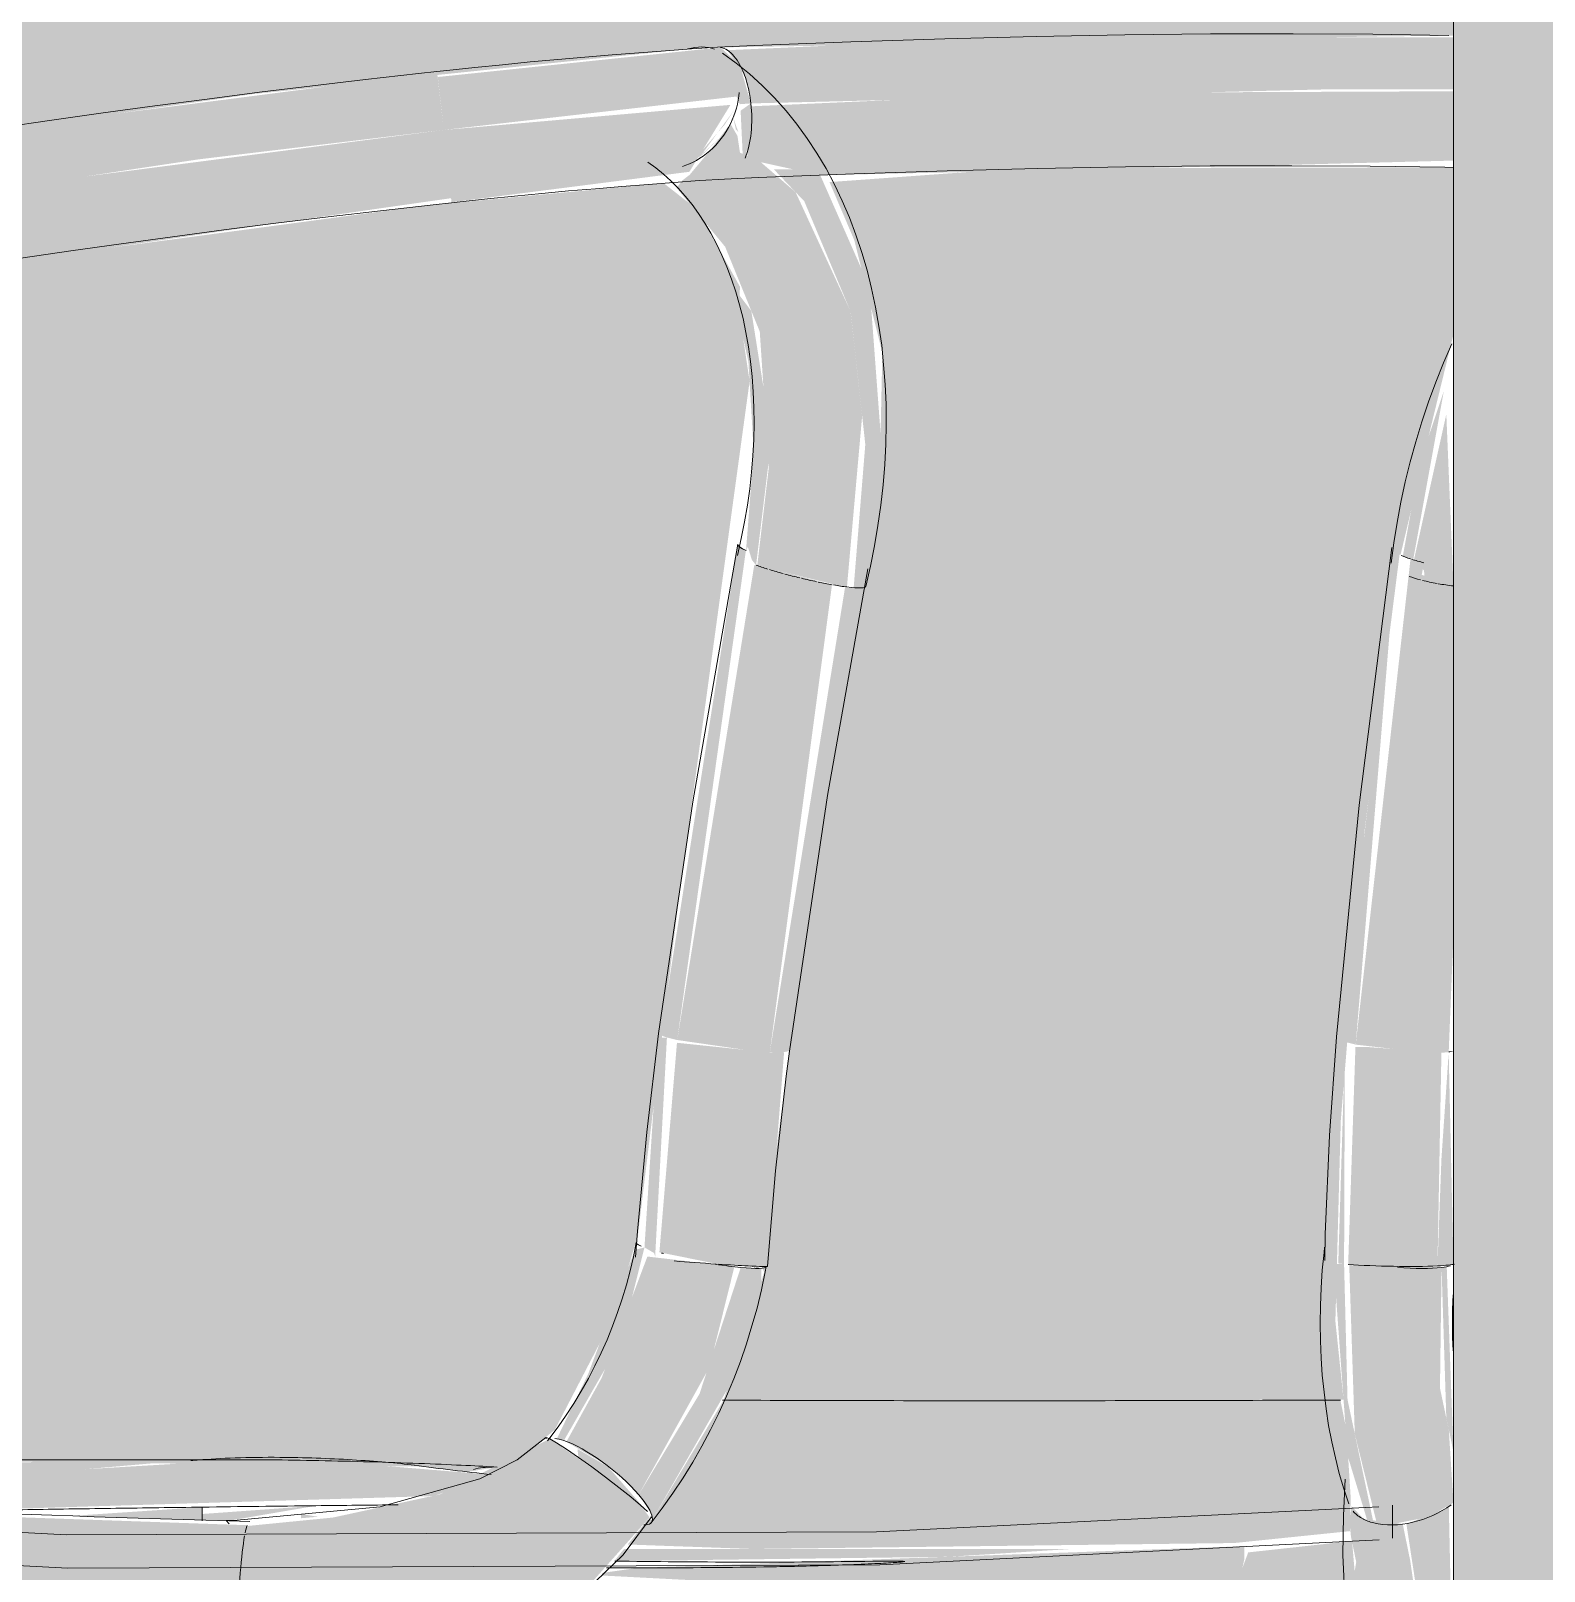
# Model space of a CAD drawing. Header units: inches. Extents: x 20478 to 36715, y -248 to 750.
# Drawn here: x 28056.19 to 28067.65, y 16.71 to 28.37 of the extents above; entities that cross this region are included whole.
import ezdxf

# ---------------------------------------------------------------- set-up
doc = ezdxf.new("R2010")
doc.units = ezdxf.units.IN
doc.header["$MEASUREMENT"] = 0
for name, color, linetype, lineweight in [('A-DOOR', 31, 'Continuous', 13), ('A-GLAZ-CWMG', 51, 'Continuous', 9), ('I-FURN', 30, 'Continuous', 9)]:
    doc.layers.add(name, color=color, linetype=linetype, lineweight=lineweight)

# ---------------------------------------------------------------- blocks, each defined once
blk = doc.blocks.new('HermanMiller_Collection_Air-Chair_SideChair_Arms - Arms-V20-Elevation - South')
at = {"layer": 'I-FURN'}
blk.add_hatch(color=256, dxfattribs=at).paths.add_polyline_path([(26123.403, 19.002), (26123.343, 19.006), (26123.397, 19.002)], flags=0)
blk = doc.blocks.new('opening - opening-915839-Elevation - South')
at = {"layer": 'A-DOOR'}
h = blk.add_hatch(color=256, dxfattribs=at)
h.paths.add_polyline_path([(25989.89, 2), (26016.078, 2), (26016.078, 45.518), (25989.89, 45.518), (25989.89, 20.121)], flags=0)
h.paths.add_polyline_path([(26219.7, 2), (26219.853, 2), (26219.891, 15.675), (26219.207, 15.585), (26219.183, 3.855), (26219.592, 2.386)], flags=0)
h.paths.add_polyline_path([(26091.239, 2), (26093.176, 2), (26093.176, 8.948), (26092.37, 6.058)], flags=0)
h.paths.add_polyline_path([(26220.895, 2), (26230.225, 2), (26225.676, 15.675), (26225.516, 15.658), (26223.495, 15.759), (26220.801, 15.848), (26220.845, 15.776), (26220.895, 15.636), (26220.919, 15.629), (26220.852, 2)], flags=0)
h.paths.add_polyline_path([(26216.255, 2), (26212.415, 15.775), (26209.107, 15.893), (26209.11, 15.7), (26209.153, 15.619), (26208.376, 2), (26212.752, 2)], flags=0)
h.paths.add_polyline_path([(26100.744, 16.071), (26100.766, 16.127), (26100.74, 16.1)], flags=0)
h.paths.add_polyline_path([(26097.419, 2), (26101.541, 2), (26100.778, 15.848), (26100.667, 16.092), (26099.814, 15.997), (26097.419, 15.885), (26097.419, 6.058)], flags=0)
h.paths.add_polyline_path([(26104.153, 2), (26107.484, 2), (26107.484, 15.885), (26104.236, 16.092), (26104.172, 16.084), (26104.131, 15.978), (26104.129, 15.848), (26104.153, 15.619), (26103.362, 2), (26104.143, 2)], flags=0)
h.paths.add_polyline_path([(26206.692, 2), (26207.362, 2), (26208.222, 15.893), (26208.181, 15.974), (26207.412, 15.953), (26207.408, 15.775), (26207.441, 15.619), (26206.65, 2)], flags=0)
h.paths.add_polyline_path([(26204.953, 2), (26205.772, 15.676), (26205.971, 16.429), (26206.282, 16.906), (26206.338, 17.034), (26206.433, 17.184), (26206.491, 17.236), (26206.734, 17.47), (26207.34, 17.496), (26207.371, 17.552), (26207.609, 17.552), (26211.92, 17.552), (26210.911, 20.996), (26209.759, 24.236), (26209.756, 25.019), (26209.834, 25.428), (26210.078, 26.039), (26210.738, 26.648), (26211.492, 26.933), (26215.049, 27.611), (26218.549, 28.062), (26221.525, 28.276), (26225.13, 28.343), (26230.76, 28.224), (26231.081, 28.117), (26231.301, 28.001), (26231.558, 27.56), (26231.52, 27.37), (26231.279, 27.076), (26230.986, 26.817), (26230.736, 26.708), (26229.975, 26.355), (26229.795, 26.09), (26229.426, 25.296), (26229.252, 24.712), (26229.095, 23.793), (26228.751, 20.672), (26228.672, 18.094), (26228.799, 17.52), (26228.799, 17.456), (26228.799, 17.287), (26228.842, 17.332), (26228.996, 16.992), (26229.185, 16.853), (26229.37, 16.512), (26229.327, 16.07), (26229.159, 15.793), (26233.203, 3.467), (26233.203, 45.518), (26199.015, 45.518), (26199.015, 30), (26225.753, 30), (26225.753, 28.75), (26207.505, 28.75), (26207.505, 28.5), (26202.419, 28.5), (26202.419, 2), (26204.918, 2)], flags=0)
h.paths.add_polyline_path([(26191.435, 16.071), (26191.458, 16.126), (26191.432, 16.1)], flags=0)
h.paths.add_polyline_path([(26192.233, 2), (26191.469, 15.848), (26191.358, 16.092), (26190.646, 15.969), (26190.74, 15.433), (26191.567, 2), (26192.164, 2)], flags=0)
h.paths.add_polyline_path([(26167.251, 26.785), (26167.199, 26.876), (26167.216, 26.821)], flags=0)
h.paths.add_polyline_path([(26193.267, 2), (26195.767, 2), (26195.767, 28.5), (26190.681, 28.5), (26190.681, 28.75), (26172.432, 28.75), (26172.432, 30), (26197.015, 30), (26197.015, 45.518), (26162.828, 45.518), (26162.828, 2), (26164.502, 2), (26169.001, 15.836), (26168.825, 16.124), (26168.816, 16.512), (26169.11, 16.941), (26169.295, 17.162), (26169.352, 17.162), (26169.417, 17.318), (26169.414, 17.377), (26169.387, 17.52), (26169.456, 17.746), (26169.533, 18.263), (26169.548, 18.507), (26169.434, 20.672), (26169.022, 24.299), (26168.743, 25.344), (26168.472, 25.94), (26168.157, 26.418), (26168.044, 26.493), (26167.126, 26.863), (26166.942, 27.034), (26166.666, 27.37), (26166.629, 27.627), (26166.76, 27.741), (26166.698, 27.79), (26167.12, 28.121), (26167.607, 28.253), (26170.571, 28.342), (26173.817, 28.341), (26177.69, 28.234), (26181.052, 27.895), (26183.449, 27.56), (26186.073, 27.086), (26187.042, 26.833), (26187.635, 26.533), (26187.705, 26.432), (26187.966, 26.204), (26188.255, 25.749), (26188.439, 24.96), (26188.439, 24.589), (26188.362, 24.016), (26187.928, 22.733), (26186.946, 19.993), (26186.265, 17.551), (26190.846, 17.495), (26190.896, 17.489), (26191.576, 17.364), (26191.84, 17.062), (26191.911, 16.899), (26192.117, 16.615), (26192.355, 16.145), (26192.357, 15.974), (26192.452, 15.433), (26193.233, 2)], flags=0)
h.paths.add_polyline_path([(26182.457, 2), (26189.824, 2), (26189.061, 15.848), (26189.026, 15.928), (26185.77, 15.775), (26181.931, 2)], flags=0)
h.paths.add_polyline_path([(26180.895, 2), (26184.717, 15.714), (26184.549, 15.718), (26184.031, 15.675), (26180.732, 3.841), (26180.772, 2), (26180.888, 2)], flags=0)
h.paths.add_polyline_path([(26177.334, 2), (26177.291, 15.636), (26177.345, 15.675), (26177.402, 15.701), (26177.332, 15.896), (26172.428, 15.615), (26167.96, 2), (26177.291, 2)], flags=0)
h.paths.add_polyline_path([(26166.91, 2), (26171.345, 15.688), (26170.716, 15.615), (26166.277, 2), (26166.82, 2)], flags=0)
h.paths.add_polyline_path([(26156.538, 2), (26160.828, 2), (26160.828, 45.518), (26127.64, 45.518), (26127.64, 30), (26135.061, 30), (26135.061, 28.75), (26127.64, 28.75), (26127.675, 27.738), (26130.619, 28.094), (26132.937, 28.266), (26136.64, 28.346), (26140.045, 28.236), (26140.39, 28.117), (26140.609, 28.001), (26140.866, 27.56), (26140.828, 27.37), (26140.587, 27.076), (26140.295, 26.817), (26140.045, 26.708), (26139.289, 26.362), (26139.104, 26.09), (26138.734, 25.296), (26138.56, 24.712), (26138.403, 23.793), (26138.06, 20.672), (26137.981, 18.094), (26138.107, 17.52), (26138.107, 17.456), (26138.107, 17.287), (26138.15, 17.332), (26138.304, 16.992), (26138.493, 16.853), (26138.678, 16.512), (26138.636, 16.07), (26138.467, 15.793), (26142.992, 2), (26143.648, 2)], flags=0)
h.paths.add_polyline_path([(26139.259, 2), (26141.943, 2), (26137.459, 15.663), (26137.099, 15.668), (26135.893, 15.723), (26130.304, 15.973), (26130.113, 15.867), (26130.153, 15.776), (26130.203, 15.636), (26130.228, 15.643), (26130.18, 6.058), (26130.203, 2), (26136.016, 2)], flags=0)
h.paths.add_polyline_path([(26129.015, 2), (26129.162, 2), (26129.2, 15.675), (26128.744, 15.587), (26127.64, 15.606), (26127.64, 6.908), (26129.008, 2)], flags=0)
h.paths.add_polyline_path([(26123.64, 2), (26123.64, 14.172), (26123.085, 15.675), (26122.925, 15.658), (26121.166, 15.745), (26118.402, 15.848), (26118.419, 15.7), (26118.461, 15.619), (26117.67, 2), (26123.64, 2)], flags=0)
h.paths.add_polyline_path([(26232.634, 2), (26228.15, 15.663), (26227.814, 15.666), (26227.491, 15.658), (26231.972, 2), (26232.628, 2)], flags=0)
h.paths.add_polyline_path([(26235.203, 2), (26261.39, 2), (26261.39, 45.518), (26235.203, 45.518), (26235.203, 10.745)], flags=0)
h.paths.add_polyline_path([(26113.34, 2), (26113.664, 2), (26111.727, 8.948), (26111.727, 2)], flags=0)
h.paths.add_polyline_path([(26114.707, 2), (26114.853, 2), (26114.892, 15.675), (26114.436, 15.587), (26111.727, 15.655), (26111.727, 12.667), (26114.7, 2)], flags=0)
h.paths.add_polyline_path([(26116.67, 2), (26117.465, 15.938), (26116.002, 15.975), (26115.805, 15.867), (26115.845, 15.776), (26115.895, 15.636), (26115.919, 15.629), (26115.895, 2), (26116.635, 2)], flags=0)
h.paths.add_polyline_path([(26090.453, 2.896), (26093.176, 12.667), (26093.176, 15.686), (26090.453, 15.585), (26090.453, 6.058)], flags=0)
h.paths.add_polyline_path([(26102.451, 3.546), (26103.181, 15.676), (26103.379, 16.429), (26103.691, 16.906), (26103.746, 17.034), (26103.842, 17.184), (26103.9, 17.236), (26104.143, 17.47), (26104.749, 17.496), (26104.78, 17.552), (26105.018, 17.552), (26107.484, 17.55), (26107.431, 23.363), (26107.185, 24.179), (26107.168, 24.236), (26107.164, 25.019), (26107.242, 25.428), (26107.484, 26.129), (26107.475, 28.5), (26104.78, 28.5), (26104.78, 28.75), (26104.688, 28.75), (26104.688, 28.5), (26100.215, 28.5), (26100.215, 28.75), (26100.123, 28.75), (26100.123, 28.5), (26097.419, 28.5), (26097.442, 26.013), (26097.66, 25.428), (26097.738, 25.019), (26097.747, 24.589), (26097.679, 24.043), (26097.419, 23.219), (26097.419, 17.55), (26100.156, 17.495), (26100.884, 17.364), (26101.148, 17.062), (26101.219, 16.899), (26101.425, 16.615), (26101.663, 16.145), (26101.665, 15.974), (26101.761, 15.433), (26102.412, 4.221)], flags=0)
h.paths.add_polyline_path([(26179.02, 3.915), (26179.721, 6.431), (26179.666, 15.596), (26178.962, 15.585), (26179.009, 6.058)], flags=0)
h.paths.add_polyline_path([(26217.454, 3.915), (26217.435, 6.409), (26214.85, 15.675), (26214.177, 15.675), (26217.444, 3.951)], flags=0)
h.paths.add_polyline_path([(26217.484, 9.951), (26217.479, 15.597), (26215.908, 15.606), (26217.444, 10.093)], flags=0)
h.paths.add_polyline_path([(26180.702, 9.951), (26182.272, 15.63), (26180.674, 15.597), (26180.698, 10.592)], flags=0)
h.paths.add_polyline_path([(26219.479, 15.597), (26219.469, 15.677), (26219.479, 15.597)], flags=0)
h.paths.add_polyline_path([(26114.479, 15.597), (26114.469, 15.677), (26114.479, 15.597)], flags=0)
h.paths.add_polyline_path([(26128.788, 15.597), (26128.778, 15.677), (26128.787, 15.597)], flags=0)
h.paths.add_polyline_path([(26104.041, 15.978), (26104.163, 16.104), (26104.101, 16.071), (26104.044, 15.982)], flags=0)
h.paths.add_polyline_path([(26101.433, 16.011), (26101.472, 16.029), (26101.427, 16.028)], flags=0)
h.paths.add_polyline_path([(26192.125, 16.011), (26192.164, 16.029), (26192.119, 16.028)], flags=0)
h.paths.add_polyline_path([(26130.483, 17.46), (26130.699, 17.495), (26130.757, 17.496), (26130.986, 17.647), (26131.145, 17.78), (26131.588, 18.633), (26131.774, 19.251), (26132.092, 21.858), (26132.619, 25.72), (26132.539, 26.257), (26132.546, 26.437), (26132.217, 27.027), (26131.998, 27.223), (26130.168, 27.052), (26127.64, 26.73), (26127.64, 17.551), (26130.163, 17.5), (26130.45, 17.464)], flags=0)
h.paths.add_polyline_path([(26116.175, 17.46), (26116.39, 17.495), (26116.448, 17.496), (26116.678, 17.647), (26116.837, 17.78), (26117.279, 18.633), (26117.465, 19.251), (26117.773, 21.787), (26118.311, 25.72), (26118.231, 26.257), (26118.238, 26.437), (26117.908, 27.027), (26117.66, 27.221), (26115.859, 27.052), (26112.16, 26.556), (26111.727, 26.438), (26111.727, 17.55), (26115.854, 17.5), (26116.142, 17.464)], flags=0)
h.paths.add_polyline_path([(26187.519, 24.797), (26187.466, 24.809), (26187.514, 24.809)], flags=0)
h.paths.add_polyline_path([(26184.724, 17.55), (26185.24, 17.59), (26186.366, 21.414), (26187.366, 24.042), (26187.42, 24.046), (26187.497, 24.518), (26187.48, 25.03), (26187.528, 25.02), (26187.469, 25.163), (26187.437, 25.299), (26187.437, 25.355), (26187.053, 25.745), (26186.64, 25.879), (26186.465, 25.919), (26186.64, 25.428), (26186.718, 25.019), (26186.727, 24.589), (26186.651, 24.016), (26186.248, 22.819), (26185.234, 19.993), (26184.611, 17.55), (26184.66, 17.55)], flags=0)
h.paths.add_polyline_path([(26211.745, 25.705), (26211.588, 25.665), (26211.714, 25.688)], flags=0)
h.paths.add_polyline_path([(26213.654, 17.55), (26214.318, 17.59), (26213.319, 20.996), (26212.168, 24.236), (26212.191, 25.098), (26212.242, 25.428), (26212.339, 25.912), (26211.695, 25.647), (26211.446, 25.299), (26211.475, 25.296), (26211.398, 24.999), (26211.382, 24.566), (26211.331, 24.539), (26211.319, 24.409), (26211.395, 24.283), (26211.521, 24.038), (26211.554, 23.984), (26212.937, 20.121), (26213.654, 17.55)], flags=0)
h.paths.add_polyline_path([(26093.176, 17.55), (26093.176, 26.486), (26090.453, 26.878), (26090.487, 17.566), (26090.806, 17.552), (26093.073, 17.55)], flags=0)
h.paths.add_polyline_path([(26185.111, 24.797), (26185.057, 24.809), (26185.105, 24.809)], flags=0)
h.paths.add_polyline_path([(26182.82, 17.551), (26183.957, 21.414), (26184.957, 24.042), (26185.013, 24.054), (26185.088, 24.518), (26185.071, 25.03), (26185.119, 25.02), (26185.057, 25.171), (26185.028, 25.299), (26185.028, 25.355), (26184.617, 25.758), (26183.951, 26.013), (26183.115, 26.193), (26181.756, 26.438), (26178.504, 26.911), (26177.658, 26.97), (26177.509, 26.739), (26177.42, 26.451), (26177.292, 25.867), (26177.27, 25.078), (26178.328, 18.591), (26178.504, 18.205), (26178.853, 17.681), (26179.154, 17.569), (26182.518, 17.551)], flags=0)
h.paths.add_polyline_path([(26213.456, 25.705), (26213.359, 25.705), (26213.422, 25.686)], flags=0)
h.paths.add_polyline_path([(26215.366, 17.551), (26219.191, 17.606), (26219.428, 17.78), (26219.871, 18.633), (26220.056, 19.251), (26220.374, 21.858), (26220.902, 25.72), (26220.822, 26.257), (26220.829, 26.437), (26220.527, 26.97), (26220.422, 27), (26217.015, 26.533), (26214.48, 26.061), (26213.841, 25.884), (26213.36, 25.592), (26213.158, 25.299), (26213.187, 25.296), (26213.109, 24.999), (26213.094, 24.566), (26213.043, 24.539), (26213.031, 24.409), (26213.114, 24.26), (26213.233, 24.038), (26213.266, 23.984), (26214.649, 20.121), (26215.365, 17.552)], flags=0)
h.paths.add_polyline_path([(26169.066, 24.313), (26169.068, 24.324), (26169.064, 24.324)], flags=0)
h.paths.add_polyline_path([(26177.292, 24.485), (26177.293, 24.485), (26177.292, 24.485)], flags=0)
h.paths.add_polyline_path([(26211.408, 24.63), (26211.376, 24.825), (26211.417, 24.809), (26211.413, 24.732)], flags=0)
h.paths.add_polyline_path([(26213.12, 24.63), (26213.088, 24.825), (26213.128, 24.808), (26213.125, 24.732)], flags=0)
h.paths.add_polyline_path([(26167.199, 27.078), (26167.385, 27.181), (26167.319, 27.211), (26167.306, 27.153), (26167.213, 27.088)], flags=0)
h.paths.add_polyline_path([(26167.069, 27.076), (26167.196, 27.107), (26167.156, 27.153), (26167.072, 27.078)], flags=0)
h.paths.add_polyline_path([(26140.425, 27.076), (26140.301, 27.139), (26140.306, 27.078), (26140.397, 27.076)], flags=0)
h.paths.add_polyline_path([(26231.117, 27.076), (26230.993, 27.139), (26230.998, 27.078), (26231.089, 27.076)], flags=0)
h.paths.add_polyline_path([(26111.727, 27.491), (26114.542, 27.895), (26117.96, 28.249), (26118.127, 28.25), (26123.131, 28.333), (26123.64, 28.338), (26123.64, 28.75), (26116.813, 28.75), (26116.813, 28.5), (26114.523, 28.5), (26114.523, 28.75), (26114.432, 28.75), (26114.432, 28.5), (26111.727, 28.5), (26111.727, 27.592)], flags=0)
h.paths.add_polyline_path([(26093.176, 27.491), (26093.176, 28.5), (26090.471, 28.5), (26090.453, 27.884), (26092.445, 27.611), (26092.959, 27.527)], flags=0)
h.paths.add_polyline_path([(26109.606, 30), (26123.64, 30), (26123.64, 45.518), (26090.453, 45.518), (26090.453, 30), (26104.701, 30)], flags=0)
h.paths.add_polyline_path([(26162.828, 48.555), (26197.015, 48.555), (26197.015, 93.768), (26162.828, 93.768), (26162.828, 57.624)], flags=0)
h.paths.add_polyline_path([(26160.828, 48.555), (26160.828, 93.768), (26127.64, 93.768), (26127.64, 48.555), (26156.538, 48.555)], flags=0)
h.paths.add_polyline_path([(26199.015, 48.555), (26233.203, 48.555), (26233.203, 93.768), (26199.015, 93.768), (26199.015, 57.624)], flags=0)
h.paths.add_polyline_path([(26121.98, 48.555), (26123.64, 48.555), (26123.64, 93.768), (26090.453, 93.768), (26090.453, 48.555)], flags=0)
h.paths.add_polyline_path([(26235.203, 48.555), (26261.39, 48.555), (26261.39, 93.768), (26235.203, 93.768), (26235.203, 57.624)], flags=0)
h.paths.add_polyline_path([(25989.89, 48.555), (26016.078, 48.555), (26016.078, 93.768), (25989.89, 93.768), (25989.89, 57.624)], flags=0)
h.paths.add_polyline_path([(26128.015, 98), (26160.828, 98), (26160.828, 99.098), (26128.015, 99.098)], flags=0)
h.paths.add_polyline_path([(26227.224, 98), (26233.203, 98), (26233.203, 99.098), (26199.015, 99.098), (26199.015, 98), (26226.846, 98)], flags=0)
h.paths.add_polyline_path([(26162.828, 98), (26197.015, 98), (26197.015, 99.098), (26162.828, 99.098)], flags=0)
h.paths.add_polyline_path([(26235.203, 98), (26261.39, 98), (26261.39, 129.271), (26259.783, 134), (26235.203, 134), (26235.203, 119.043), (26235.436, 119.043), (26237.577, 118.566), (26239.472, 117.699), (26241.323, 116.282), (26241.624, 115.971), (26242.728, 114.61), (26243.629, 112.925), (26244.198, 111.049), (26244.39, 109.098), (26244.171, 107.017), (26243.419, 104.846), (26242.37, 103.097), (26240.921, 101.55), (26239.304, 100.399), (26237.48, 99.587), (26235.203, 99.077)], flags=0)
h.paths.add_polyline_path([(26232.441, 119.098), (26233.203, 119.098), (26233.203, 134), (26199.015, 134), (26199.015, 119.098), (26231.937, 119.098)], flags=0)
h.paths.add_polyline_path([(26160.828, 119.098), (26160.828, 134), (26128.015, 134), (26128.015, 119.098), (26156.538, 119.098)], flags=0)
h.paths.add_polyline_path([(26162.828, 119.098), (26197.015, 119.098), (26197.015, 134), (26162.828, 134), (26162.828, 132.629)], flags=0)
blk = doc.blocks.new('HermanMiller_Collection_Air-Chair_SideChair_Arms - Arms-V46-Elevation - South')
at = {"layer": 'I-FURN'}
for points in [[(26115.996, 27.624), (26118.212, 27.877), (26118.236, 27.819), (26118.321, 27.825), (26118.237, 28.117), (26118.091, 28.249), (26115.95, 28.025), (26115.982, 27.75)], [(26118.321, 27.825), (26122.661, 27.931), (26123.64, 27.931), (26123.64, 28.326), (26120.249, 28.322), (26118.143, 28.228), (26118.275, 28.032), (26118.303, 27.933)], [(26110.654, 26.875), (26114.137, 27.401), (26115.996, 27.624), (26115.945, 28.061), (26112.457, 27.611), (26110.734, 27.293), (26110.661, 27.119), (26110.649, 27.002)], [(26118.839, 27.281), (26122.366, 27.359), (26123.64, 27.392), (26123.64, 27.917), (26120.595, 27.904), (26118.322, 27.803), (26118.29, 27.448), (26118.305, 27.4), (26118.838, 27.282)], [(26117.873, 27.383), (26117.944, 27.431), (26118.196, 27.778), (26118.122, 27.664), (26117.886, 27.392)], [(26119.048, 24.162), (26119.163, 25.458), (26119.075, 26.251), (26118.659, 27.153), (26118.391, 27.384), (26118.238, 27.452), (26118.219, 27.579), (26118.166, 27.671), (26118.009, 27.466), (26117.857, 27.284), (26117.802, 27.242), (26117.758, 27.185), (26118.126, 26.739), (26118.388, 26.097), (26118.456, 25.064), (26118.369, 24.324), (26119.003, 24.169)], [(26110.964, 26.362), (26114.681, 26.911), (26116.051, 27.107), (26115.996, 27.624), (26112.337, 27.149), (26110.654, 26.875), (26110.768, 26.52), (26110.896, 26.384)], [(26120.401, 17.999), (26122.808, 18.008), (26122.746, 18.602), (26122.787, 20.121), (26122.966, 22.306), (26123.232, 24.408), (26123.24, 24.408), (26123.47, 25.379), (26123.64, 26.075), (26123.64, 27.341), (26120.358, 27.334), (26118.916, 27.229), (26119.104, 26.788), (26119.316, 25.936), (26119.293, 24.873), (26119.105, 23.739), (26118.611, 20.635), (26118.399, 19.016), (26118.422, 18.974), (26118.114, 18.003), (26119.383, 18)], [(26118.36, 24.327), (26118.477, 25.289), (26118.324, 26.253), (26118.174, 26.451), (26118.302, 25.867), (26118.342, 25.19), (26118.284, 24.439), (26118.298, 24.465), (26118.328, 24.368), (26118.36, 24.327)], [(26123.335, 24.369), (26123.567, 25.645), (26123.385, 25.103), (26123.257, 24.397), (26123.325, 24.372)], [(26123.64, 24.17), (26123.586, 25.471), (26123.341, 24.368), (26123.417, 24.287), (26123.424, 24.208), (26123.559, 24.182)], [(26117.763, 20.731), (26118.283, 24.439), (26118.222, 24.485), (26117.637, 20.767), (26117.685, 20.75)], [(26118.464, 20.637), (26118.935, 24.18), (26118.356, 24.329), (26118.346, 24.327), (26117.763, 20.731), (26118.369, 20.643)], [(26123.501, 20.635), (26123.604, 20.637), (26123.64, 21.531), (26123.64, 24.17), (26123.4, 24.254), (26123.417, 24.346), (26123.315, 24.375), (26122.9, 20.696), (26123.416, 20.637)], [(26118.544, 20.635), (26118.612, 20.647), (26119.187, 24.202), (26119.125, 24.155), (26119.033, 24.155), (26118.464, 20.637), (26118.528, 20.635)], [(26122.9, 20.696), (26123.174, 24.029), (26122.953, 22.18), (26122.822, 20.716)], [(26117.596, 19.093), (26117.685, 20.75), (26117.618, 20.75), (26117.515, 19.16), (26117.587, 19.118)], [(26118.299, 19.02), (26118.464, 20.637), (26117.761, 20.71), (26117.628, 19.123), (26118.075, 19.033), (26118.241, 19.023)], [(26122.812, 19.034), (26122.818, 20.665), (26122.768, 19.039)], [(26123.295, 19.015), (26123.519, 19.02), (26123.549, 20.636), (26123.003, 20.677), (26122.898, 20.677), (26122.843, 19.032), (26123.166, 19.017)], [(26123.519, 19.02), (26123.64, 19.032), (26123.604, 20.635), (26123.549, 19.83)], [(26123.604, 20.637), (26123.64, 20.644), (26123.605, 20.644)], [(26116.905, 17.697), (26117.338, 18.452), (26117.515, 19.16), (26117.443, 19.142), (26117.09, 18.205), (26116.85, 17.708)], [(26117.471, 17.287), (26118.008, 18.254), (26118.196, 19.014), (26117.537, 19.091), (26117.191, 18.172), (26116.924, 17.688), (26117.22, 17.516), (26117.392, 17.371)], [(26118.399, 19.002), (26118.299, 19.02), (26118.379, 19.003)], [(26123.035, 17.073), (26122.838, 18.008), (26122.812, 19.034), (26122.733, 19.034), (26122.839, 17.581), (26122.988, 17.091)], [(26123.146, 17.058), (26123.451, 17.118), (26123.64, 17.226), (26123.605, 17.777), (26123.538, 18.094), (26123.55, 19.009), (26122.96, 19.024), (26122.851, 19.026), (26122.893, 17.748), (26123.06, 17.069)], [(26117.573, 17.095), (26118.147, 18.094), (26118.399, 18.894), (26118.399, 19.002), (26118.244, 19.009), (26117.932, 18.051), (26117.471, 17.287), (26117.565, 17.144)], [(26123.456, 19.002), (26123.252, 19.016), (26123.416, 19.003)], [(26123.64, 17.611), (26123.589, 19.016), (26123.55, 19.009), (26123.586, 17.869), (26123.628, 17.67)], [(26117.52, 17.176), (26117.24, 17.498), (26117.008, 17.633), (26117.015, 17.57), (26117.486, 17.207)], [(26114.492, 15.6), (26116.007, 15.978), (26117.1, 16.605), (26117.554, 17.116), (26117.484, 17.209), (26117.22, 17.42), (26116.58, 16.886), (26115.463, 16.503), (26114.492, 16.344), (26114.49, 15.612), (26114.49, 15.602)], [(26114.167, 17.095), (26114.167, 17.193), (26113.172, 17.126), (26114.145, 17.096)], [(26114.351, 17.089), (26114.402, 17.096), (26115.028, 17.203), (26114.167, 17.141), (26114.167, 17.095), (26114.349, 17.089)], [(26123.602, 15.597), (26123.407, 16.148), (26123.312, 16.791), (26123.256, 17.065), (26122.962, 17.102), (26122.868, 17.2), (26122.854, 17.073), (26122.864, 16.969), (26122.904, 16.777), (26122.87, 16.579), (26123.132, 15.812), (26123.29, 15.684), (26123.532, 15.606)], [(26123.602, 15.597), (26123.64, 15.603), (26123.605, 17.191), (26123.284, 17.065), (26123.462, 15.9), (26123.532, 15.806), (26123.532, 15.748), (26123.6, 15.6)], [(26114.436, 16.318), (26114.509, 17.056), (26111.865, 17.148), (26111.635, 16.953), (26111.497, 16.617), (26111.475, 16.423), (26113.363, 16.35)], [(26122.898, 16.351), (26122.88, 16.544), (26122.892, 16.706), (26122.873, 16.927), (26122.851, 16.934), (26122.086, 16.85), (26121.995, 16.605), (26121.98, 16.425), (26122.87, 16.354)], [(26120.748, 16.876), (26117.36, 16.876), (26117.286, 16.784), (26119.82, 16.817)]]:
    blk.add_hatch(color=256, dxfattribs=at).paths.add_polyline_path(points, flags=0)
h = blk.add_hatch(color=256, dxfattribs=at)
h.paths.add_polyline_path([(26117.908, 27.393), (26118.121, 27.599), (26117.964, 27.453), (26117.911, 27.396)], flags=0)
h.paths.add_polyline_path([(26116.053, 27.076), (26117.855, 27.307), (26118.166, 27.814), (26115.996, 27.624), (26116.051, 27.107)], flags=0)
h.paths.add_polyline_path([(26118.274, 27.402), (26118.322, 27.603), (26118.321, 27.825), (26118.243, 27.77), (26118.26, 27.409)], flags=0)
h = blk.add_hatch(color=256, dxfattribs=at)
h.paths.add_polyline_path([(26119.125, 24.155), (26119.175, 24.162), (26119.325, 25.026), (26119.22, 26.432), (26118.846, 27.281), (26118.662, 27.327), (26118.495, 27.325), (26118.725, 27.084), (26119.076, 26.248), (26119.187, 25.242), (26119.099, 24.158)], flags=0)
h.paths.add_polyline_path([(26118.225, 27.609), (26118.186, 27.722), (26118.207, 27.628), (26118.222, 27.612)], flags=0)
h = blk.add_hatch(color=256, dxfattribs=at)
h.paths.add_polyline_path([(26118.369, 19.83), (26118.299, 19.02), (26118.379, 19.016)], flags=0)
h.paths.add_polyline_path([(26118.429, 19.015), (26118.446, 19.017), (26118.572, 20.637), (26118.464, 20.635), (26118.369, 19.83), (26118.379, 19.016)], flags=0)
h = blk.add_hatch(color=256, dxfattribs=at)
h.paths.add_polyline_path([(26117.573, 17.095), (26117.486, 17.268), (26117.566, 17.106)], flags=0)
h.paths.add_polyline_path([(26118.335, 16.876), (26121.98, 16.921), (26122.856, 17.011), (26122.862, 17.264), (26122.83, 17.777), (26122.784, 18.004), (26118.111, 17.998), (26117.573, 17.095), (26117.537, 17.095), (26117.388, 16.91), (26117.66, 16.9)], flags=0)
h = blk.add_hatch(color=256, dxfattribs=at)
h.paths.add_polyline_path([(26115.044, 17.12), (26114.915, 17.141), (26114.915, 17.109)], flags=0)
h.paths.add_polyline_path([(26114.492, 16.344), (26115.869, 16.605), (26116.626, 16.904), (26117.22, 17.42), (26116.798, 17.711), (26115.968, 17.29), (26115.156, 17.114), (26114.507, 17.05), (26114.455, 16.676), (26114.482, 16.441)], flags=0)
h.paths.add_polyline_path([(26115.879, 17.3), (26116.187, 17.371), (26115.903, 17.307)], flags=0)
h = blk.add_hatch(color=256, dxfattribs=at)
h.paths.add_polyline_path([(26109.039, 17.367), (26109.368, 17.412), (26109.329, 17.549), (26105.918, 17.496), (26108.746, 17.376), (26109.026, 17.368)], flags=0)
h.paths.add_polyline_path([(26110.417, 17.368), (26112.597, 17.42), (26114.098, 17.552), (26110.381, 17.496), (26110.409, 17.393)], flags=0)
h = blk.add_hatch(color=256, dxfattribs=at)
h.paths.add_polyline_path([(26112.224, 17.165), (26115.918, 17.277), (26116.379, 17.437), (26114.755, 17.57), (26113.951, 17.52), (26111.865, 17.396), (26110.417, 17.368), (26110.45, 17.246), (26112.199, 17.166)], flags=0)
h.paths.add_polyline_path([(26109.4, 17.296), (26109.331, 17.367), (26107.321, 17.419), (26109.331, 17.299)], flags=0)
h = blk.add_hatch(color=256, dxfattribs=at)
h.paths.add_polyline_path([(26121.973, 16.426), (26122.057, 16.8), (26122.057, 16.897), (26117.466, 16.733), (26117.193, 16.694), (26117.193, 16.675), (26119.82, 16.538)], flags=0)
h.paths.add_polyline_path([(26116.379, 17.437), (26116.39, 17.495), (26116.332, 17.442)], flags=0)
for p, q in [((26116.771, 17.711), (26116.771, 17.721)), ((26114.357, 17.552), (26110.353, 17.551)), ((26114.167, 17.089), (26114.167, 17.193)), ((26123.178, 16.958), (26123.178, 17.209)), ((26114.349, 17.091), (26114.349, 17.091)), ((26114.371, 17.066), (26114.349, 17.091))]:
    blk.add_line(p, q, dxfattribs=at)
at = {"layer": 'I-FURN', "flags": 128}
for points in [[(26123.605, 28.34), (26123.029, 28.35), (26122.427, 28.353), (26121.801, 28.352), (26121.152, 28.345), (26120.481, 28.332), (26119.789, 28.314), (26119.077, 28.291), (26118.346, 28.263), (26118.069, 28.251)], [(26118.067, 28.251), (26117.872, 28.238), (26117.674, 28.224), (26117.473, 28.209), (26117.27, 28.193), (26117.064, 28.176), (26116.858, 28.158), (26116.649, 28.139), (26116.44, 28.118), (26116.23, 28.097), (26116.019, 28.075), (26115.944, 28.066)], [(26118.106, 28.206), (26118.21, 28.13), (26118.311, 28.048), (26118.407, 27.961), (26118.499, 27.868), (26118.587, 27.77), (26118.669, 27.667), (26118.748, 27.559), (26118.821, 27.447), (26118.89, 27.331), (26118.953, 27.211), (26119.012, 27.088), (26119.067, 26.961), (26119.116, 26.83), (26119.161, 26.697), (26119.2, 26.561), (26119.235, 26.422), (26119.265, 26.281), (26119.29, 26.138), (26119.311, 25.993), (26119.326, 25.845), (26119.337, 25.697), (26119.344, 25.547), (26119.345, 25.395), (26119.342, 25.243), (26119.334, 25.09), (26119.321, 24.936), (26119.304, 24.782), (26119.283, 24.628), (26119.257, 24.474), (26119.226, 24.32), (26119.191, 24.167)], [(26110.823, 27.348), (26111.173, 27.409), (26111.532, 27.468), (26111.897, 27.527), (26112.269, 27.585), (26112.646, 27.642), (26113.029, 27.698), (26113.417, 27.753), (26113.808, 27.806), (26114.203, 27.858), (26114.601, 27.909), (26115.001, 27.958), (26115.402, 28.005), (26115.805, 28.051), (26115.944, 28.066)], [(26117.541, 27.38), (26117.601, 27.337), (26117.659, 27.29), (26117.715, 27.239), (26117.77, 27.183), (26117.823, 27.123), (26117.875, 27.059), (26117.925, 26.991), (26117.972, 26.918), (26118.018, 26.842), (26118.061, 26.761), (26118.101, 26.676), (26118.139, 26.587), (26118.174, 26.495), (26118.206, 26.399), (26118.235, 26.299), (26118.261, 26.196), (26118.283, 26.091), (26118.303, 25.982), (26118.318, 25.87), (26118.33, 25.756), (26118.339, 25.64), (26118.344, 25.521), (26118.345, 25.401), (26118.342, 25.279), (26118.336, 25.156), (26118.326, 25.032), (26118.312, 24.907), (26118.294, 24.781), (26118.273, 24.655), (26118.248, 24.529), (26118.219, 24.402)], [(26123.64, 27.339), (26123.576, 27.341), (26123.009, 27.35), (26122.416, 27.353), (26121.799, 27.352), (26121.157, 27.344), (26120.493, 27.332), (26119.808, 27.314), (26119.102, 27.291), (26118.377, 27.263), (26118.12, 27.252)], [(26118.122, 27.252), (26117.932, 27.24), (26117.738, 27.226), (26117.542, 27.212), (26117.344, 27.196), (26117.143, 27.179), (26116.94, 27.162), (26116.737, 27.143), (26116.532, 27.123), (26116.326, 27.102), (26116.12, 27.08), (26116.053, 27.072)], [(26110.996, 26.363), (26111.341, 26.423), (26111.694, 26.482), (26112.054, 26.54), (26112.42, 26.597), (26112.793, 26.653), (26113.171, 26.708), (26113.554, 26.762), (26113.941, 26.815), (26114.331, 26.867), (26114.725, 26.917), (26115.12, 26.965), (26115.517, 27.012), (26115.915, 27.057), (26116.053, 27.072)], [(26123.627, 26.005), (26123.565, 25.86), (26123.506, 25.713), (26123.452, 25.564), (26123.401, 25.414), (26123.355, 25.263), (26123.313, 25.111), (26123.275, 24.958), (26123.242, 24.804), (26123.213, 24.65), (26123.189, 24.496), (26123.169, 24.342)], [(26118.222, 24.486), (26117.88, 22.535), (26117.621, 20.78)], [(26123.173, 24.462), (26122.927, 22.511), (26122.755, 20.756)], [(26118.612, 20.647), (26118.901, 22.582), (26119.205, 24.299)], [(26117.621, 20.78), (26117.532, 20.034), (26117.463, 19.284), (26117.448, 19.086)], [(26122.755, 20.756), (26122.702, 20.009), (26122.67, 19.26), (26122.666, 19.062)], [(26118.446, 19.017), (26118.507, 19.739), (26118.588, 20.458), (26118.612, 20.647)], [(26117.453, 19.197), (26117.432, 19.09), (26117.407, 18.983), (26117.378, 18.877), (26117.347, 18.771), (26117.311, 18.667), (26117.273, 18.563), (26117.232, 18.461), (26117.187, 18.361), (26117.14, 18.262), (26117.09, 18.166), (26117.036, 18.071), (26116.981, 17.979), (26116.922, 17.889), (26116.862, 17.802), (26116.799, 17.718), (26116.78, 17.694)], [(26122.848, 17.218), (26122.81, 17.332), (26122.776, 17.448), (26122.746, 17.567), (26122.719, 17.688), (26122.695, 17.812), (26122.676, 17.937), (26122.66, 18.064), (26122.647, 18.192), (26122.639, 18.322), (26122.633, 18.453), (26122.632, 18.585), (26122.633, 18.719), (26122.639, 18.853), (26122.647, 18.987), (26122.66, 19.122), (26122.664, 19.161)], [(26117.565, 17.075), (26117.649, 17.185), (26117.73, 17.298), (26117.807, 17.414), (26117.88, 17.533), (26117.95, 17.655), (26118.016, 17.779), (26118.078, 17.905), (26118.136, 18.033), (26118.191, 18.164), (26118.241, 18.296), (26118.287, 18.429), (26118.329, 18.565), (26118.367, 18.701), (26118.4, 18.838), (26118.429, 18.976), (26118.437, 19.015)], [(26123.637, 18.376), (26123.633, 18.48), (26123.632, 18.585), (26123.633, 18.692), (26123.637, 18.801)], [(26116.768, 17.72), (26116.55, 17.551), (26116.269, 17.407), (26115.514, 17.196), (26114.403, 17.092), (26114.349, 17.091)], [(26116.771, 17.721), (26116.798, 17.711), (26116.85, 17.681), (26116.924, 17.633), (26117.015, 17.57), (26117.116, 17.498), (26117.22, 17.42)], [(26116.399, 17.495), (26116.374, 17.497), (26116.348, 17.498), (26116.32, 17.5), (26116.291, 17.502), (26116.261, 17.504), (26116.23, 17.505), (26116.197, 17.507), (26116.163, 17.509), (26116.128, 17.511), (26116.091, 17.512), (26116.054, 17.514), (26116.015, 17.516), (26115.975, 17.518), (26115.934, 17.519), (26115.893, 17.521), (26115.85, 17.523), (26115.806, 17.524), (26115.762, 17.526), (26115.717, 17.527), (26115.671, 17.529), (26115.625, 17.53), (26115.578, 17.532), (26115.531, 17.533), (26115.483, 17.535), (26115.435, 17.536), (26115.387, 17.537), (26115.339, 17.539), (26115.29, 17.54), (26115.242, 17.541), (26115.193, 17.542), (26115.145, 17.543), (26115.097, 17.544), (26115.049, 17.545), (26115.002, 17.546), (26114.955, 17.547), (26114.909, 17.548), (26114.863, 17.548), (26114.818, 17.549), (26114.773, 17.55), (26114.729, 17.55), (26114.686, 17.551), (26114.644, 17.551), (26114.603, 17.552), (26114.563, 17.552), (26114.524, 17.552), (26114.486, 17.552), (26114.45, 17.552), (26114.414, 17.552), (26114.38, 17.552), (26114.355, 17.552)], [(26117.22, 17.42), (26117.321, 17.342), (26117.412, 17.27), (26117.486, 17.207), (26117.538, 17.159)], [(26122.821, 17.406), (26122.808, 17.13), (26122.802, 16.828), (26122.82, 16.455), (26122.927, 16.033), (26122.931, 16.024)], [(26107.026, 17.303), (26113.14, 16.982), (26119.273, 17.006), (26123.076, 17.195)], [(26112.012, 17.173), (26112.145, 17.167), (26112.282, 17.161), (26112.423, 17.155), (26112.569, 17.149), (26112.718, 17.143), (26112.871, 17.137), (26113.027, 17.132), (26113.187, 17.126), (26113.349, 17.12), (26113.514, 17.115), (26113.682, 17.109), (26113.851, 17.104), (26114.022, 17.098), (26114.195, 17.093), (26114.369, 17.088), (26114.528, 17.084)], [(26107.022, 17.053), (26113.15, 16.731), (26119.298, 16.757), (26123.077, 16.945)], [(26117.568, 17.12), (26117.353, 16.832), (26117.077, 16.565), (26116.371, 16.122), (26115.396, 15.777), (26114.48, 15.597)]]:
    blk.add_lwpolyline(points, dxfattribs=at)
at = {"layer": 'I-FURN'}
for centre, major_axis, ratio, start_param, end_param in [((26117.823, 27.793), (0.282, 0.413), 0.716528, 0.185746, 0.709345), ((26117.823, 27.793), (0.282, 0.413), 0.716528, 4.898135, 5.421734), ((26117.823, 27.793), (0.282, 0.413), 0.716528, 3.850938, 4.898135), ((26118.714, 24.392), (-0.491, 0.093), 0.137076, 0.008955, 0.532553), ((26123.668, 24.392), (-0.495, 0.07), 0.185134, 0.571711, 0.802516), ((26118.705, 24.285), (-0.486, 0.118), 0.11091, 0.809563, 1.03976), ((26118.705, 24.285), (-0.486, 0.118), 0.11091, 1.071362, 1.306336), ((26118.714, 24.392), (-0.491, 0.093), 0.137076, 3.141593, 3.150547), ((26123.668, 24.392), (-0.495, 0.07), 0.185134, 0.829359, 1.064316), ((26118.705, 24.285), (-0.486, 0.118), 0.11091, 1.333161, 1.570492), ((26118.705, 24.285), (-0.486, 0.118), 0.11091, 1.594961, 1.833307), ((26118.705, 24.285), (-0.486, 0.118), 0.11091, 1.85676, 2.091176), ((26118.705, 24.285), (-0.486, 0.118), 0.11091, 2.11856, 2.380359), ((26118.705, 24.285), (-0.486, 0.118), 0.11091, 2.380359, 3.165757), ((26123.665, 24.285), (-0.497, 0.057), 0.234229, 0.788125, 1.013719), ((26123.665, 24.285), (-0.497, 0.057), 0.234229, 1.049924, 1.293947), ((26123.665, 24.285), (-0.497, 0.057), 0.234229, 1.311723, 1.546616), ((26117.945, 19.106), (-0.492, 0.091), 0.107353, 6.170071, 6.69367), ((26117.945, 19.106), (-0.492, 0.091), 0.107353, 0.934083, 0.969647), ((26117.947, 19.052), (-0.499, 0.035), 0.020295, 1.1461, 1.798046), ((26117.945, 19.106), (-0.492, 0.091), 0.107353, 1.805656, 2.24308), ((26117.947, 19.052), (-0.499, 0.035), 0.020295, 1.832193, 2.355791), ((26117.947, 19.052), (-0.499, 0.035), 0.020295, 2.355791, 3.141189), ((26123.166, 19.052), (-0.5, 0.01), 0.069551, 0.871848, 2.358013), ((26123.166, 19.052), (-0.5, 0.01), 0.069551, 2.358013, 2.881612), ((26123.161, 19.106), (-0.497, 0.055), 0.180952, 2.489176, 2.750976), ((26117.945, 19.106), (-0.492, 0.091), 0.107353, 2.24308, 3.141593), ((26123.161, 19.106), (-0.497, 0.055), 0.180952, 1.703778, 2.489176), ((26117.173, 17.385), (-0.393, 0.31), 0.26753, 5.651962, 5.913762), ((26117.173, 17.385), (-0.393, 0.31), 0.26753, 4.081166, 5.651962), ((26121.145, 101.858), (0, 84.69), 0.707107, 3.051747, 3.061518), ((26117.173, 17.385), (-0.393, 0.31), 0.26753, 2.772169, 4.081166), ((26123.32, 17.385), (0.471, 0.167), 0.596783, 3.34957, 3.611369), ((26123.32, 17.385), (0.471, 0.167), 0.596783, 3.873168, 5.182165), ((26114.508, 16.334), (0.02, 0.75), 0.096081, 0.286594, 0.488977), ((26123.32, 17.385), (0.471, 0.167), 0.596783, 3.628657, 3.873168), ((26114.508, 16.334), (0.02, 0.75), 0.096081, 0.548394, 1.595591)]:
    blk.add_ellipse(centre, major_axis=major_axis, ratio=ratio, start_param=start_param, end_param=end_param, dxfattribs=at)
for points, knots in [([(26118.321, 27.825), (26118.315, 27.881), (26118.294, 27.989), (26118.234, 28.139), (26118.161, 28.225), (26118.109, 28.246), (26118.091, 28.249)], [-1, -1, -1, -1, -0.7857143, -0.5714286, -0.2857143, -0.1428571, -0.1428571, -0.1428571, -0.1428571]), ([(26118.105, 18.003), (26118.88, 18), (26120.462, 17.997), (26121.999, 18.001), (26122.786, 18.004)], [-0.9052569, -0.9052569, -0.9052569, -0.9052569, -0.5, -0.0683485, -0.0683485, -0.0683485, -0.0683485]), ([(26115.773, 17.51), (26115.643, 17.527), (26115.316, 17.555), (26114.808, 17.573), (26114.405, 17.568), (26114.219, 17.557), (26114.143, 17.55)], [-1, -1, -1, -1, -0.7, -0.4, -0.2, 0, 0, 0, 0]), ([(26112.222, 17.165), (26112.245, 17.165), (26112.458, 17.168), (26112.879, 17.175), (26113.508, 17.184), (26113.946, 17.19), (26114.167, 17.193)], [-0.7807949, -0.7807949, -0.7807949, -0.7807949, -0.75, -0.5, -0.25, 0, 0, 0, 0]), ([(26114.167, 17.193), (26114.451, 17.197), (26114.945, 17.203), (26115.442, 17.208), (26115.649, 17.211)], [-1, -1, -1, -1, -0.5, -0.1419922, -0.1419922, -0.1419922, -0.1419922]), ([(26118.419, 16.74), (26118.101, 16.735), (26117.704, 16.732), (26117.307, 16.733), (26117.227, 16.733)], [-1, -1, -1, -1, -0.5, -0.3740813, -0.3740813, -0.3740813, -0.3740813]), ([(26119.486, 16.781), (26119.486, 16.78), (26119.453, 16.776), (26119.315, 16.767), (26119.107, 16.758), (26118.861, 16.75), (26118.616, 16.743), (26118.477, 16.741), (26118.419, 16.74)], [-0.7499517, -0.7499517, -0.7499517, -0.7499517, -0.625, -0.5, -0.375, -0.25, -0.125, 0, 0, 0, 0])]:
    blk.add_open_spline(points, degree=3, knots=knots, dxfattribs=at)
for points in [[(26118.278, 27.411), (26118.3, 27.466), (26118.33, 27.598), (26118.329, 27.751), (26118.321, 27.825)], [(26114.143, 17.55), (26114.122, 17.548), (26114.101, 17.547), (26114.081, 17.545)], [(26116.363, 17.496), (26116.316, 17.497), (26116.268, 17.491), (26116.221, 17.479)], [(26117.29, 16.784), (26117.329, 16.784), (26117.365, 16.784), (26117.398, 16.783)], [(26117.398, 16.783), (26117.715, 16.779), (26118.35, 16.774), (26118.985, 16.779), (26119.303, 16.784)], [(26119.303, 16.784), (26119.361, 16.784), (26119.453, 16.785), (26119.486, 16.783), (26119.486, 16.781)]]:
    blk.add_open_spline(points, degree=3, dxfattribs=at)
blk = doc.blocks.new('Rectangular Mullion - Rectangular Mullion 1-836905-Elevation - South')
at = {"layer": 'A-GLAZ-CWMG'}
h = blk.add_hatch(color=256, dxfattribs=at)
h.paths.add_polyline_path([(26124.64, 2), (26124.64, 96), (26123.64, 96), (26123.64, 2)], flags=0)
h.paths.add_polyline_path([(26127.64, 2), (26127.64, 96), (26126.64, 96), (26126.64, 2)], flags=0)
blk.add_line((26123.64, 2), (26123.64, 96), dxfattribs=at)

msp = doc.modelspace()

# ---------------------------------------------------------------- block references
at = {"layer": 'A-DOOR'}
msp.add_blockref('opening - opening-915839-Elevation - South', (1943.324, 0), dxfattribs=at)
at = {"layer": 'A-GLAZ-CWMG'}
msp.add_blockref('Rectangular Mullion - Rectangular Mullion 1-836905-Elevation - South', (1943.324, 0), dxfattribs=at)
at = {"layer": 'I-FURN'}
for name in ['HermanMiller_Collection_Air-Chair_SideChair_Arms - Arms-V46-Elevation - South', 'HermanMiller_Collection_Air-Chair_SideChair_Arms - Arms-V20-Elevation - South']:
    msp.add_blockref(name, (1943.324, 0), dxfattribs=at)

doc.saveas('drawing.dxf')
